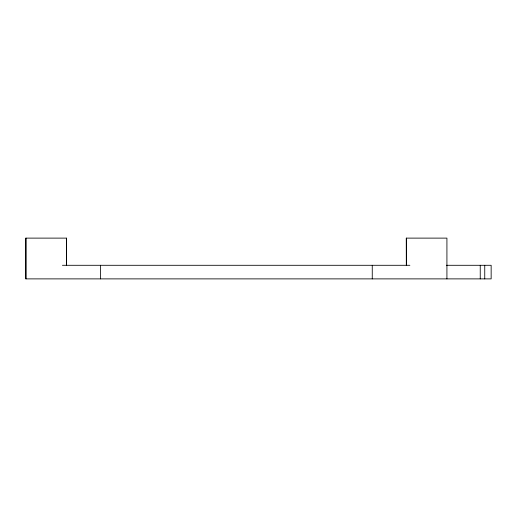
<?xml version="1.0" encoding="UTF-8"?>
<svg xmlns="http://www.w3.org/2000/svg" width="517" height="517" viewBox="0 0 517 517"><rect width="100%" height="100%" fill="white"/><g stroke="black" fill="none" stroke-linecap="round" stroke-linejoin="round"><path stroke-width="0.78" d="M406.356 238.117L406.356 265.292L406.297 238.117L446.921 238.117L446.921 278.883M62.415 265.292L409.871 265.292M446.365 265.292L491.15 265.292L491.15 278.883L25.85 278.883L25.85 238.117L66.473 238.117L66.473 265.292M484.746 265.292L484.746 278.883M480.241 265.292L480.241 278.883M372.259 265.292L372.259 278.883M100.511 265.292L100.511 278.883M66.389 238.117L66.389 265.292M25.94 238.117L25.94 278.883"/></g></svg>
